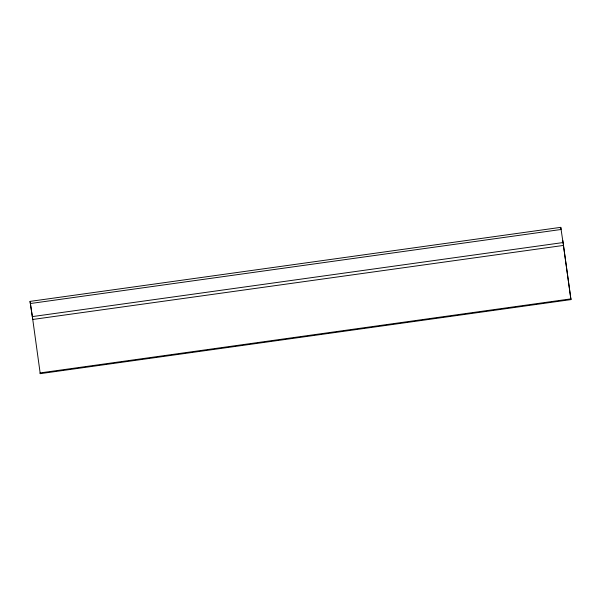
<?xml version="1.0" encoding="UTF-8"?>
<svg xmlns="http://www.w3.org/2000/svg" width="601" height="601" viewBox="0 0 601 601"><rect width="100%" height="100%" fill="white"/><g stroke="black" fill="none" stroke-linecap="round" stroke-linejoin="round"><path stroke-width="0.9" d="M32.514 317.741L30.05 301.394L560.763 227.343L563.22 243.698M30.343 303.528L561.056 229.484L560.763 227.343M32.349 316.607L563.054 242.556M32.755 319.469L563.46 245.426L570.95 299.606L40.237 373.657L40.124 372.928L570.837 298.885M30.05 301.394L32.702 319.041M562.761 240.423L563.415 244.99M563.385 244.847L570.95 299.606M32.672 318.891L40.237 373.657"/></g></svg>
